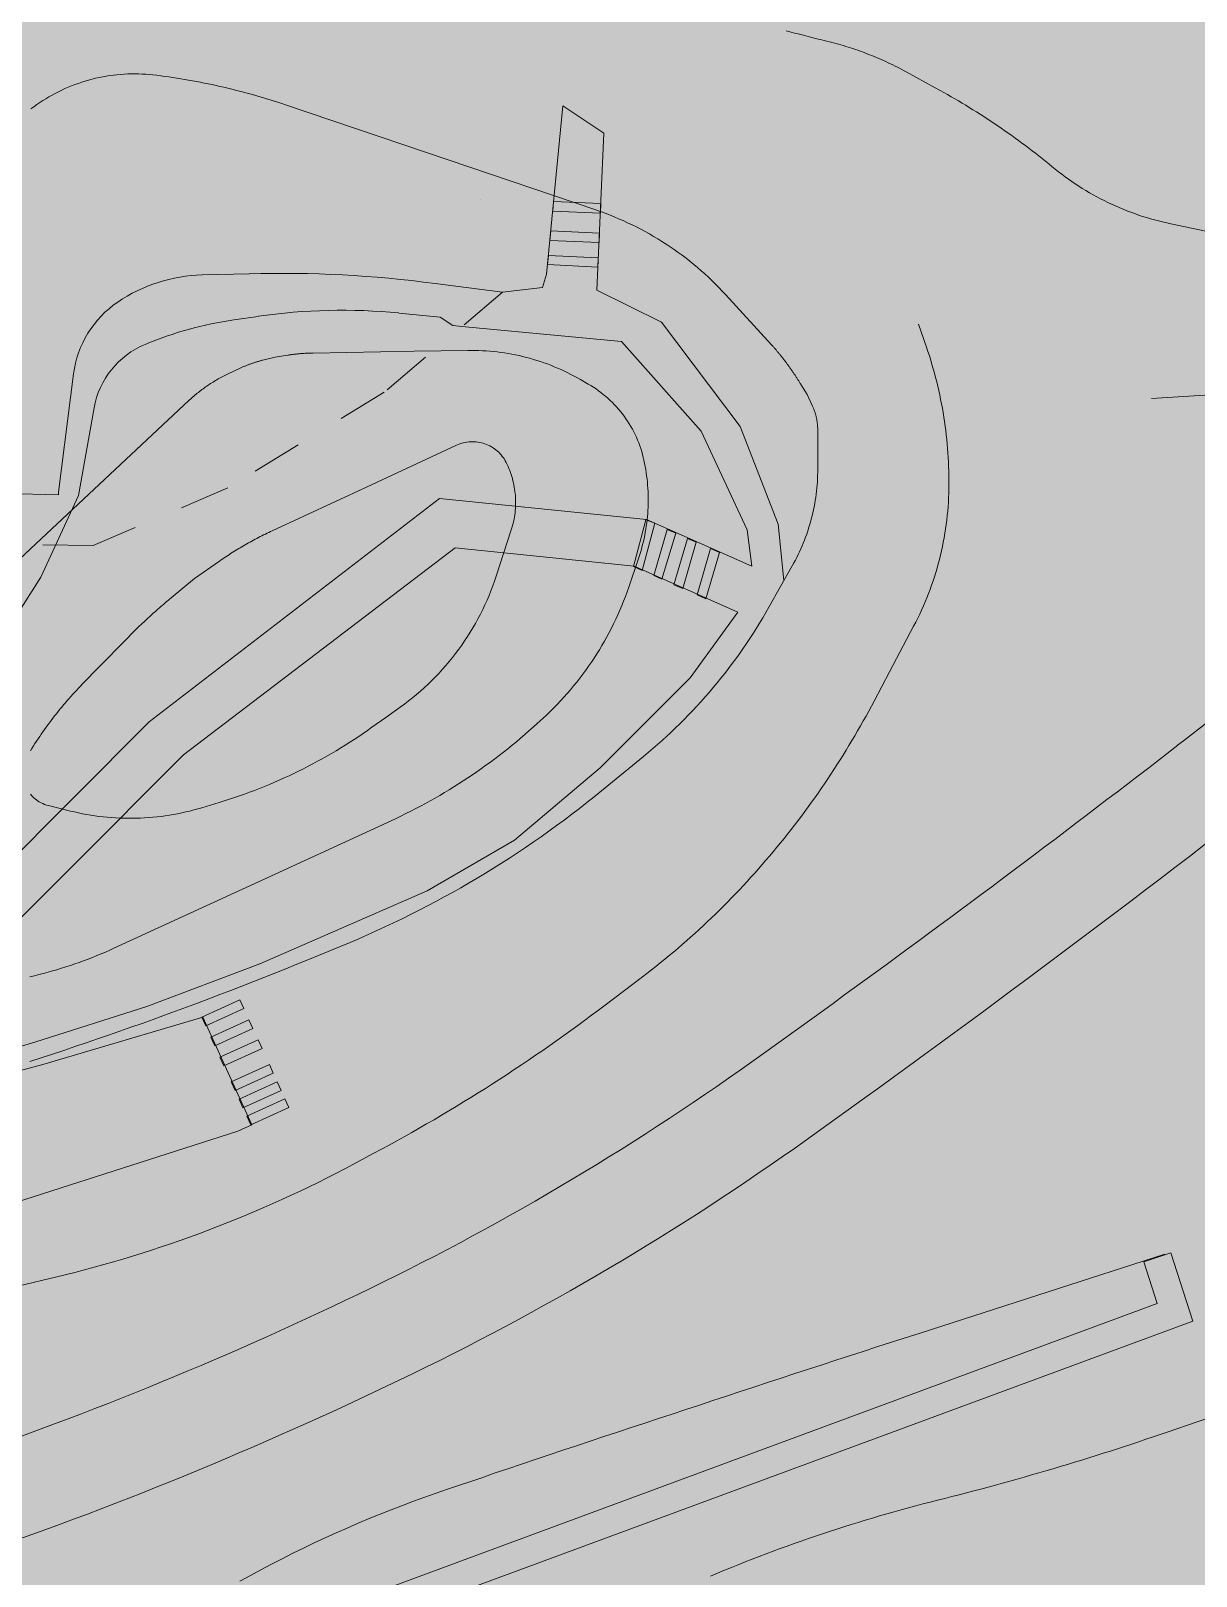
# Model space of a CAD drawing. Header units: metres. Extents: x 68582 to 69192, y 19191 to 19633.
# Drawn here: x 68851.7 to 68876.18, y 19291.36 to 19323.81 of the extents above; entities that cross this region are included whole.
import ezdxf

# ---------------------------------------------------------------- set-up
doc = ezdxf.new("R2010")
doc.units = ezdxf.units.M
doc.linetypes.add('Dash Style-1', pattern=[2.116537, 1.058075, -1.058463])
doc.layers.get('0').update_dxf_attribs({"lineweight": 15})
doc.layers.add('istutukset', color=7, linetype='Continuous', lineweight=5)
doc.layers.add('None', color=7, linetype='Continuous', lineweight=5)

msp = doc.modelspace()

# ---------------------------------------------------------------- hatches: boundary and pattern name
at = {"true_color": 0xd1f0d1, "transparency": 33554687}
msp.add_hatch(color=254, dxfattribs=at).paths.add_polyline_path([(68588.122, 19191.443), (69192.296, 19191.443), (69192.296, 19628.232), (68588.122, 19628.232)], flags=0)
at = {"layer": 'None', "linetype": 'Continuous', "lineweight": 0, "true_color": 0xffffff, "transparency": 33554687}
msp.add_hatch(color=7, dxfattribs=at).paths.add_polyline_path([(68879.399, 19311.633), (68877.798, 19310.371), (68875.792, 19308.805), (68875.183, 19308.335), (68868.104, 19303.063), (68867.094, 19302.335), (68865.513, 19301.236), (68863.895, 19300.192), (68862.242, 19299.205), (68860.556, 19298.275), (68858.839, 19297.403), (68856.656, 19296.384), (68854.442, 19295.434), (68852.198, 19294.554), (68849.929, 19293.745), (68849.864, 19293.723), (68845.214, 19292.203), (68840.531, 19290.782), (68838.893, 19290.304), (68827.439, 19286.983), (68826.59, 19286.739), (68821.688, 19285.417), (68816.744, 19284.263), (68815.47, 19283.988), (68814.416, 19283.778), (68813.356, 19283.6), (68812.292, 19283.453), (68811.223, 19283.34), (68810.152, 19283.258), (68809.079, 19283.209), (68808.004, 19283.193), (68805.891, 19283.193), (68805.754, 19283.195), (68805.617, 19283.202), (68805.481, 19283.214), (68805.345, 19283.23), (68805.209, 19283.251), (68805.075, 19283.277), (68804.941, 19283.307), (68804.809, 19283.342), (68804.677, 19283.381), (68804.548, 19283.425), (68804.419, 19283.473), (68804.293, 19283.525), (68804.168, 19283.582), (68804.045, 19283.643), (68803.925, 19283.708), (68803.807, 19283.777), (68803.691, 19283.85), (68803.578, 19283.927), (68803.467, 19284.008), (68803.359, 19284.093), (68803.254, 19284.181), (68803.153, 19284.273), (68803.054, 19284.368), (68802.592, 19284.844), (68802.145, 19285.334), (68801.712, 19285.837), (68801.295, 19286.353), (68800.893, 19286.881), (68800.674, 19287.178), (68800.48, 19287.45), (68800.295, 19287.729), (68800.119, 19288.013), (68799.953, 19288.303), (68799.795, 19288.598), (68799.648, 19288.897), (68799.51, 19289.202), (68799.382, 19289.511), (68799.264, 19289.823), (68799.156, 19290.14), (68799.059, 19290.46), (68798.971, 19290.782), (68797.019, 19298.503), (68795.08, 19298.013), (68797.062, 19290.175), (68797.161, 19289.809), (68797.271, 19289.446), (68797.394, 19289.088), (68797.527, 19288.733), (68797.672, 19288.383), (68797.829, 19288.038), (68797.996, 19287.698), (68798.174, 19287.364), (68798.363, 19287.035), (68798.563, 19286.713), (68798.773, 19286.398), (68798.992, 19286.089), (68799.082, 19285.967), (68799.602, 19285.284), (68800.142, 19284.616), (68800.702, 19283.965), (68801.282, 19283.331), (68801.88, 19282.714), (68802.007, 19282.591), (68802.139, 19282.472), (68802.274, 19282.358), (68802.414, 19282.248), (68802.557, 19282.144), (68802.704, 19282.044), (68802.854, 19281.949), (68803.007, 19281.86), (68803.163, 19281.775), (68803.321, 19281.696), (68803.483, 19281.623), (68803.647, 19281.555), (68803.813, 19281.493), (68803.981, 19281.436), (68804.151, 19281.386), (68804.322, 19281.341), (68804.495, 19281.302), (68804.67, 19281.269), (68804.845, 19281.241), (68805.021, 19281.22), (68805.198, 19281.205), (68805.375, 19281.196), (68805.552, 19281.193), (68807.697, 19281.193), (68808.919, 19281.212), (68810.141, 19281.267), (68811.36, 19281.36), (68812.576, 19281.489), (68813.787, 19281.656), (68814.993, 19281.859), (68816.192, 19282.098), (68817.096, 19282.293), (68822.18, 19283.474), (68827.223, 19284.816), (68827.979, 19285.03), (68839.523, 19288.35), (68841.061, 19288.799), (68845.823, 19290.25), (68850.549, 19291.815), (68852.887, 19292.661), (68855.198, 19293.576), (68857.481, 19294.56), (68859.732, 19295.613), (68861.503, 19296.512), (68863.242, 19297.472), (68864.947, 19298.49), (68866.616, 19299.567), (68868.246, 19300.7), (68869.221, 19301.403), (68874.194, 19305.069), (68879.086, 19308.84), (68880, 19309.56), (68880, 19309.552), (68880.367, 19309.849), (68880.637, 19310.062), (68880.634, 19310.066), (68880.638, 19310.069), (68887.29, 19315.91), (68893.09, 19323.03), (68893.83, 19325.93), (68893.21, 19337.69), (68892.49, 19348.09), (68892.03, 19350.11), (68888.65, 19357.92), (68887.12, 19378.3), (68885.126, 19378.15), (68886.681, 19357.434), (68890.121, 19349.485), (68890.506, 19347.797), (68891.214, 19337.569), (68891.817, 19326.129), (68891.261, 19323.951), (68885.845, 19317.303), (68881.465, 19313.457), (68880.681, 19313.245), (68876.686, 19315.146), (68863.424, 19324.347), (68855.05, 19328.678), (68851.745, 19329.863), (68851.07, 19327.98), (68854.25, 19326.84), (68862.39, 19322.63), (68862.85, 19322.311), (68862.718, 19321.246), (68863.869, 19321.246), (68863.951, 19321.547), (68875.68, 19313.41), (68879.4, 19311.64), (68879.48, 19311.539), (68879.475, 19311.537)], flags=0)
h = msp.add_hatch(color=7, dxfattribs=at)
h.paths.add_polyline_path([(68816.848, 19305.637), (68818.028, 19305.95), (68817.698, 19302.299), (68817.712, 19302.066), (68819.798, 19302.949), (68823.248, 19304.649), (68827.998, 19305.901), (68831.498, 19305.901), (68834.198, 19306.649), (68835.248, 19307.256), (68836.178, 19308.185), (68836.13, 19308.509), (68829.96, 19310.899), (68831.748, 19312.099), (68831.748, 19311.399), (68834.679, 19310.157), (68834.434, 19309.899), (68836.798, 19309.049), (68837.998, 19309.299), (68843.863, 19313.706), (68846.628, 19314.014), (68847.535, 19314.167), (68850.385, 19314.111), (68850.385, 19314.119), (68851.198, 19314.095), (68852.278, 19314.062), (68852.28, 19314.119), (68852.597, 19316.605), (68852.608, 19316.677), (68852.621, 19316.749), (68852.636, 19316.821), (68852.654, 19316.892), (68852.674, 19316.962), (68852.696, 19317.031), (68852.721, 19317.1), (68852.749, 19317.168), (68852.778, 19317.235), (68852.81, 19317.3), (68852.844, 19317.365), (68852.88, 19317.429), (68852.918, 19317.491), (68852.958, 19317.552), (68853.001, 19317.611), (68853.045, 19317.669), (68853.092, 19317.726), (68853.14, 19317.78), (68853.19, 19317.834), (68853.242, 19317.885), (68853.295, 19317.935), (68853.35, 19317.983), (68853.407, 19318.029), (68853.465, 19318.073), (68853.525, 19318.114), (68853.618, 19318.175), (68853.714, 19318.233), (68853.811, 19318.287), (68853.909, 19318.339), (68854.01, 19318.386), (68854.112, 19318.431), (68854.215, 19318.472), (68854.32, 19318.509), (68854.426, 19318.543), (68854.533, 19318.574), (68854.641, 19318.6), (68854.75, 19318.624), (68854.859, 19318.643), (68854.969, 19318.659), (68855.08, 19318.671), (68855.191, 19318.68), (68855.302, 19318.684), (68856.289, 19318.709), (68857.071, 19318.717), (68857.854, 19318.7), (68858.635, 19318.66), (68859.414, 19318.594), (68860.191, 19318.505), (68861.61, 19318.319), (68862.448, 19318.423), (68862.533, 19318.702), (68862.876, 19322.234), (68863.74, 19321.664), (68863.59, 19318.367), (68864.948, 19317.692), (68866.598, 19315.499), (68867.398, 19313.449), (68867.521, 19312.269), (68867.502, 19312.273), (68868.803, 19311.696), (68873.242, 19310.185), (68874.834, 19309.387), (68875.938, 19308.906), (68874.949, 19308.155), (68874.367, 19308.502), (68872.855, 19309.261), (68869.017, 19310.566), (68868.847, 19309.535), (68866.598, 19306.068), (68862.281, 19302.984), (68856.098, 19300.189), (68850.685, 19298.377), (68850.685, 19297.449), (68851.598, 19295.421), (68852.498, 19294.283), (68851.36, 19293.859), (68851.053, 19295.22), (68849.59, 19297.839), (68847.58, 19298.909), (68845.19, 19299.069), (68839.186, 19295.299), (68838.342, 19294.812), (68834.36, 19292.789), (68830.01, 19291.499), (68826.524, 19290.933), (68826.01, 19290.829), (68821.847, 19290.578), (68820.7, 19290.219), (68819.537, 19289.237), (68816.932, 19286.351), (68816.053, 19283.885), (68814.998, 19283.67), (68815.866, 19286.317), (68816.082, 19286.533), (68817.998, 19288.939), (68818.108, 19289.392), (68817.598, 19289.399), (68813.998, 19288.607), (68809.448, 19288.529), (68805.398, 19289.462), (68803.698, 19290.444), (68800.091, 19290.184), (68798.649, 19289.815), (68798.401, 19290.784), (68799.93, 19291.175), (68802.637, 19291.37), (68802.784, 19291.409), (68803.298, 19291.849), (68804.698, 19295.799), (68806.198, 19297.449), (68807.598, 19298.499), (68809.748, 19299.518), (68814.698, 19300.999), (68816.488, 19301.707)], flags=0)
h.paths.add_polyline_path([(68807.917, 19292.057), (68805.165, 19290.968), (68805.484, 19290.453), (68809.41, 19289.399), (68813.58, 19289.239), (68820.05, 19290.602), (68820.51, 19291.529), (68820.371, 19294.628), (68816.498, 19294.249), (68812.368, 19293.549), (68811.136, 19293.881)], flags=0)
h.paths.add_polyline_path([(68824.669, 19296.185), (68821.058, 19294.872), (68821.298, 19291.747), (68821.748, 19291.488), (68824.148, 19291.488), (68825.691, 19291.799)], flags=0)
h.paths.add_polyline_path([(68827.758, 19291.629), (68829.897, 19291.988), (68834.174, 19293.256), (68835.648, 19294.005), (68838.862, 19295.649), (68844.924, 19299.493), (68843.375, 19300.872), (68843.368, 19300.879), (68843.359, 19300.885), (68843.351, 19300.891), (68843.343, 19300.897), (68843.334, 19300.903), (68843.325, 19300.908), (68843.316, 19300.913), (68843.306, 19300.918), (68843.297, 19300.922), (68843.287, 19300.926), (68843.278, 19300.93), (68843.268, 19300.933), (68843.258, 19300.936), (68843.248, 19300.939), (68843.238, 19300.941), (68843.228, 19300.943), (68843.217, 19300.945), (68843.207, 19300.946), (68843.197, 19300.947), (68843.186, 19300.948), (68843.176, 19300.948), (68843.165, 19300.948), (68843.155, 19300.947), (68843.145, 19300.946), (68843.134, 19300.945), (68843.124, 19300.943), (68843.114, 19300.941), (68843.104, 19300.939), (68843.094, 19300.936), (68842.966, 19300.9), (68839.306, 19299.44), (68831.102, 19298.061), (68825.853, 19296.53), (68825.985, 19294.699), (68826.885, 19292.154)], flags=0)
h.paths.add_polyline_path([(68851.2, 19299.149), (68856.05, 19300.7), (68856.342, 19300.833), (68855.313, 19303.096), (68851.948, 19302.099), (68849.828, 19301.532), (68848.528, 19301.639), (68847.108, 19302.111), (68847.012, 19302.056), (68844.398, 19301.309), (68845.648, 19299.799)], flags=0)
h.paths.add_polyline_path([(68856.12, 19303.461), (68856.113, 19303.458), (68857.142, 19301.197), (68862.03, 19303.419), (68866.23, 19306.419), (68868.37, 19309.719), (68868.537, 19310.73), (68868.438, 19310.763), (68867.022, 19311.392), (68865.934, 19309.899), (68863.998, 19307.963), (68862.148, 19306.399), (68860.248, 19305.303)], flags=0)
h.paths.add_polyline_path([(68863.66, 19308.332), (68865.553, 19310.225), (68866.555, 19311.6), (68864.376, 19312.567), (68860.616, 19312.95), (68854.909, 19308.603), (68850.205, 19303.899), (68848.301, 19302.8), (68848.913, 19302.444), (68849.048, 19302.37), (68850.058, 19302.056), (68851.801, 19302.577), (68854.134, 19303.322), (68856.51, 19304.213), (68860.022, 19305.749), (68861.86, 19306.81)], flags=0)
h.paths.add_polyline_path([(68840.054, 19309.899), (68838.548, 19308.779), (68836.936, 19307.313), (68838.895, 19305.22), (68842.368, 19302.559), (68842.588, 19302.619), (68843.991, 19305.049), (68845.698, 19306.791), (68847.796, 19308.755), (68849.898, 19310.857), (68850.454, 19311.413), (68850.788, 19312.599), (68850.405, 19313.009), (68847.285, 19313.112), (68846.828, 19313.084), (68844.808, 19312.839), (68844.048, 19312.539), (68841.711, 19311.059)], flags=0)
h.paths.add_polyline_path([(68815.73, 19300.629), (68811.918, 19299.559), (68808.21, 19298.029), (68805.32, 19295.269), (68804.43, 19292.239), (68804.659, 19291.843), (68807.484, 19292.962), (68811.144, 19295.036), (68815.883, 19295.545), (68820.188, 19296.211), (68824.422, 19297.155), (68824.483, 19297.172), (68824.514, 19299.25), (68825.49, 19302.179), (68826.71, 19304.889), (68823.87, 19304.209), (68819.848, 19302.236), (68818.307, 19301.635), (68817.748, 19301.417)], flags=0)
h.paths.add_polyline_path([(68830.878, 19299.038), (68837.499, 19300.15), (68837.755, 19300.198), (68838.01, 19300.254), (68838.262, 19300.318), (68838.512, 19300.391), (68838.76, 19300.473), (68839.004, 19300.562), (68839.246, 19300.66), (68839.484, 19300.766), (68839.718, 19300.879), (68840.728, 19301.473), (68840.737, 19301.478), (68840.745, 19301.484), (68840.754, 19301.49), (68840.762, 19301.496), (68840.77, 19301.503), (68840.778, 19301.51), (68840.785, 19301.517), (68840.793, 19301.524), (68840.8, 19301.532), (68840.806, 19301.54), (68840.813, 19301.548), (68840.819, 19301.556), (68840.825, 19301.565), (68840.831, 19301.573), (68840.836, 19301.582), (68840.841, 19301.591), (68840.846, 19301.601), (68840.85, 19301.61), (68840.854, 19301.62), (68840.858, 19301.629), (68840.861, 19301.639), (68840.864, 19301.649), (68840.867, 19301.659), (68840.869, 19301.669), (68840.871, 19301.68), (68840.873, 19301.69), (68840.874, 19301.7), (68840.898, 19301.926), (68840.9, 19301.951), (68840.901, 19301.977), (68840.902, 19302.003), (68840.901, 19302.029), (68840.9, 19302.055), (68840.898, 19302.081), (68840.895, 19302.107), (68840.891, 19302.132), (68840.886, 19302.158), (68840.88, 19302.183), (68840.873, 19302.208), (68840.866, 19302.233), (68840.857, 19302.258), (68840.848, 19302.282), (68840.838, 19302.306), (68840.827, 19302.329), (68840.816, 19302.352), (68840.803, 19302.375), (68840.79, 19302.397), (68840.776, 19302.419), (68840.761, 19302.441), (68840.745, 19302.461), (68840.729, 19302.482), (68840.712, 19302.501), (68840.695, 19302.52), (68840.676, 19302.539), (68840.658, 19302.556), (68840.428, 19302.765), (68837.813, 19304.835), (68836.449, 19306.421), (68836.253, 19306.539), (68835.6, 19306.479), (68831.75, 19305.269), (68828.944, 19305.173), (68828.037, 19304.649), (68827.148, 19302.835), (68826.265, 19300.249), (68825.827, 19298.608), (68825.825, 19298.598), (68825.823, 19298.588), (68825.821, 19298.578), (68825.819, 19298.568), (68825.818, 19298.558), (68825.818, 19298.548), (68825.817, 19298.537), (68825.817, 19298.527), (68825.817, 19298.517), (68825.818, 19298.507), (68825.819, 19298.496), (68825.82, 19298.486), (68825.822, 19298.476), (68825.824, 19298.466), (68825.827, 19298.456), (68825.829, 19298.446), (68825.832, 19298.436), (68825.836, 19298.427), (68825.839, 19298.417), (68825.843, 19298.408), (68825.848, 19298.399), (68826.204, 19297.674)], flags=0)
h.paths.add_polyline_path([(68846.948, 19306.678), (68844.43, 19304.659), (68843.594, 19302.903), (68843.55, 19302.805), (68843.509, 19302.706), (68843.471, 19302.605), (68843.437, 19302.503), (68843.406, 19302.4), (68843.4, 19302.38), (68843.399, 19302.374), (68843.397, 19302.368), (68843.396, 19302.362), (68843.395, 19302.357), (68843.395, 19302.351), (68843.394, 19302.345), (68843.394, 19302.339), (68843.394, 19302.333), (68843.394, 19302.327), (68843.394, 19302.321), (68843.395, 19302.315), (68843.396, 19302.309), (68843.397, 19302.304), (68843.398, 19302.298), (68843.399, 19302.292), (68843.401, 19302.286), (68843.402, 19302.281), (68843.404, 19302.275), (68843.406, 19302.27), (68843.409, 19302.264), (68843.411, 19302.259), (68843.414, 19302.254), (68843.417, 19302.248), (68843.42, 19302.243), (68843.423, 19302.238), (68843.426, 19302.233), (68843.43, 19302.229), (68843.434, 19302.224), (68843.437, 19302.22), (68843.441, 19302.215), (68843.446, 19302.211), (68843.45, 19302.207), (68843.454, 19302.203), (68843.459, 19302.199), (68843.464, 19302.196), (68843.469, 19302.192), (68843.473, 19302.189), (68843.479, 19302.186), (68843.484, 19302.183), (68843.489, 19302.18), (68843.494, 19302.178), (68843.5, 19302.176), (68843.505, 19302.173), (68843.511, 19302.171), (68843.516, 19302.17), (68843.522, 19302.168), (68843.528, 19302.167), (68843.534, 19302.165), (68843.539, 19302.164), (68843.545, 19302.164), (68843.551, 19302.163), (68843.557, 19302.163), (68843.563, 19302.163), (68843.569, 19302.163), (68843.575, 19302.163), (68843.581, 19302.163), (68843.663, 19302.172), (68843.745, 19302.184), (68843.826, 19302.198), (68843.907, 19302.214), (68843.987, 19302.233), (68844.067, 19302.254), (68846.619, 19302.984), (68849.591, 19304.7), (68854.187, 19309.296), (68860.284, 19313.989), (68864.636, 19313.546), (68866.846, 19312.565), (68866.75, 19313.329), (68865.78, 19315.399), (68864.11, 19317.289), (68860.757, 19317.599), (68860.568, 19317.619), (68860.298, 19317.799), (68859.432, 19317.884), (68859.009, 19317.917), (68858.586, 19317.936), (68858.162, 19317.941), (68857.739, 19317.931), (68857.316, 19317.906), (68856.894, 19317.867), (68856.473, 19317.814), (68855.963, 19317.74), (68855.724, 19317.701), (68855.486, 19317.655), (68855.249, 19317.601), (68855.015, 19317.541), (68854.782, 19317.472), (68854.551, 19317.397), (68854.324, 19317.314), (68854.098, 19317.224), (68854.042, 19317.2), (68853.986, 19317.173), (68853.932, 19317.145), (68853.878, 19317.114), (68853.826, 19317.082), (68853.774, 19317.048), (68853.724, 19317.013), (68853.675, 19316.975), (68853.628, 19316.936), (68853.582, 19316.896), (68853.537, 19316.853), (68853.494, 19316.809), (68853.452, 19316.764), (68853.412, 19316.718), (68853.373, 19316.67), (68853.336, 19316.62), (68853.301, 19316.57), (68853.268, 19316.518), (68853.236, 19316.465), (68853.207, 19316.411), (68853.179, 19316.356), (68853.153, 19316.301), (68853.129, 19316.244), (68853.107, 19316.186), (68853.087, 19316.128), (68853.069, 19316.069), (68853.053, 19316.01), (68853.039, 19315.95), (68853.027, 19315.89), (68852.698, 19314.049), (68851.908, 19312.339), (68851.04, 19310.979)], flags=0)
at = {"layer": 'None', "linetype": 'Continuous', "lineweight": 0, "true_color": 0xffcc99, "transparency": 33554687}
for points in [[(68862.681, 19320.228), (68863.673, 19320.182), (68863.664, 19319.982), (68862.662, 19320.026)], [(68862.621, 19319.61), (68863.645, 19319.564), (68863.636, 19319.363), (68862.602, 19319.408)], [(68862.571, 19319.09), (68863.621, 19319.045), (68863.612, 19318.845), (68862.552, 19318.9)], [(68864.805, 19313.471), (68864.543, 19312.479), (68864.358, 19312.561), (68864.617, 19313.54)], [(68865.251, 19313.259), (68864.955, 19312.296), (68864.785, 19312.374), (68865.067, 19313.34)], [(68865.678, 19313.069), (68865.395, 19312.101), (68865.208, 19312.177), (68865.493, 19313.151)], [(68866.165, 19312.853), (68865.881, 19311.881), (68865.697, 19311.966), (68865.977, 19312.936)], [(68855.291, 19303.096), (68856.091, 19303.46), (68856.174, 19303.278), (68855.374, 19302.914)], [(68855.482, 19302.676), (68856.282, 19303.04), (68856.365, 19302.858), (68855.565, 19302.494)], [(68855.673, 19302.256), (68856.473, 19302.62), (68856.556, 19302.438), (68855.756, 19302.074)], [(68855.91, 19301.735), (68856.71, 19302.099), (68856.793, 19301.917), (68855.993, 19301.553)], [(68856.073, 19301.376), (68856.873, 19301.74), (68856.956, 19301.558), (68856.156, 19301.194)], [(68856.237, 19301.016), (68857.037, 19301.38), (68857.12, 19301.198), (68856.32, 19300.834)]]:
    msp.add_hatch(color=31, dxfattribs=at).paths.add_polyline_path(points, flags=0)
at = {"layer": 'None', "linetype": 'Continuous', "lineweight": 0, "true_color": 0xaaaaaa, "transparency": 33554687}
msp.add_hatch(color=253, dxfattribs=at).paths.add_polyline_path([(68875.65, 19298.15), (68876.11, 19296.71), (68853.39, 19288.32), (68852.93, 19290), (68853.51, 19290.17), (68853.8, 19289.11), (68875.36, 19297.08), (68875.08, 19297.96)], flags=0)

# ---------------------------------------------------------------- linework, layer by layer
at = {"layer": 'istutukset', "color": 7, "linetype": 'Continuous', "lineweight": 5, "transparency": 33554687, "extrusion": (0, 0, -1)}
for centre, radius, start, end in [((-68861.278, 19320.136), 0.187, 41.9698, 42.0173), ((-68860.952, 19320.278), 0.187, 185.0616, 185.1077), ((-68861.175, 19320.357), 0.102, 290.9859, 291.0401)]:
    msp.add_arc(centre, radius, start, end, dxfattribs=at)
at = {"layer": 'None', "color": 7, "linetype": 'Continuous', "lineweight": 5, "true_color": 0xffffff, "transparency": 33554687}
for p, q in [((68862.533, 19318.702), (68862.876, 19322.234)), ((68862.876, 19322.234), (68863.74, 19321.664)), ((68863.74, 19321.664), (68863.59, 19318.367)), ((68855.302, 19318.684), (68856.289, 19318.709)), ((68862.448, 19318.423), (68862.533, 19318.702)), ((68860.191, 19318.505), (68861.61, 19318.319)), ((68861.61, 19318.319), (68862.448, 19318.423)), ((68863.59, 19318.367), (68864.948, 19317.692)), ((68856.473, 19317.814), (68855.963, 19317.74)), ((68860.298, 19317.799), (68859.432, 19317.884)), ((68860.568, 19317.619), (68860.298, 19317.799)), ((68864.948, 19317.692), (68866.598, 19315.499)), ((68860.757, 19317.599), (68860.568, 19317.619)), ((68864.11, 19317.289), (68860.757, 19317.599)), ((68865.78, 19315.399), (68864.11, 19317.289)), ((68852.28, 19314.119), (68852.597, 19316.605)), ((68853.027, 19315.89), (68852.698, 19314.049)), ((68866.75, 19313.329), (68865.78, 19315.399)), ((68866.598, 19315.499), (68867.398, 19313.449)), ((68851.198, 19314.095), (68852.278, 19314.062)), ((68852.278, 19314.062), (68852.28, 19314.119)), ((68852.698, 19314.049), (68851.908, 19312.339)), ((68854.187, 19309.296), (68860.284, 19313.989)), ((68860.284, 19313.989), (68864.636, 19313.546)), ((68864.636, 19313.546), (68866.846, 19312.565)), ((68867.398, 19313.449), (68867.521, 19312.269)), ((68866.846, 19312.565), (68866.75, 19313.329)), ((68851.908, 19312.339), (68851.04, 19310.979)), ((68849.591, 19304.7), (68854.187, 19309.296)), ((68875.792, 19308.805), (68875.183, 19308.335)), ((68868.104, 19303.063), (68867.094, 19302.335)), ((68868.246, 19300.7), (68869.221, 19301.403))]:
    msp.add_line(p, q, dxfattribs=at)
at = {"layer": 'None', "color": 7, "linetype": 'Continuous', "lineweight": 5, "transparency": 33554687}
msp.add_line((68878.835, 19295.509), (68875.572, 19294.382), dxfattribs=at)
for points in [[(68876.85, 19319.505), (68875.647, 19319.757), (68875.562, 19319.776), (68875.476, 19319.796), (68875.392, 19319.817), (68875.307, 19319.839), (68875.223, 19319.863), (68875.139, 19319.888), (68875.055, 19319.914), (68874.972, 19319.942), (68874.89, 19319.971), (68874.808, 19320.001), (68874.726, 19320.032), (68874.645, 19320.064), (68874.564, 19320.098), (68874.484, 19320.133), (68874.404, 19320.169), (68874.325, 19320.207), (68874.247, 19320.245), (68874.169, 19320.285), (68874.091, 19320.326), (68874.015, 19320.368), (68873.939, 19320.411), (68873.863, 19320.456), (68873.788, 19320.501), (68873.714, 19320.548), (68873.641, 19320.596), (68873.569, 19320.644), (68873.497, 19320.694), (68873.426, 19320.745), (68873.355, 19320.798), (68873.286, 19320.851), (68873.217, 19320.905), (68873.15, 19320.96), (68873.082, 19321.016), (68873.013, 19321.072), (68872.944, 19321.127), (68872.874, 19321.183), (68872.804, 19321.238), (68872.734, 19321.292), (68872.663, 19321.346), (68872.592, 19321.4), (68872.521, 19321.453), (68872.449, 19321.506), (68872.377, 19321.558), (68872.305, 19321.61), (68872.233, 19321.662), (68872.16, 19321.713), (68872.087, 19321.763), (68872.013, 19321.814), (68871.94, 19321.864), (68871.866, 19321.913), (68871.791, 19321.962), (68871.717, 19322.01), (68871.642, 19322.058), (68871.567, 19322.106), (68871.491, 19322.153), (68871.415, 19322.2), (68871.339, 19322.246), (68871.263, 19322.292), (68871.187, 19322.337), (68871.11, 19322.382), (68871.033, 19322.427), (68870.955, 19322.471), (68870.878, 19322.514), (68870.799, 19322.558), (68870.695, 19322.615), (68870.09, 19322.947), (68870.044, 19322.973), (68869.997, 19322.998), (68869.95, 19323.023), (68869.903, 19323.047), (68869.855, 19323.071), (68869.807, 19323.094), (68869.759, 19323.118), (68869.711, 19323.14), (68869.663, 19323.163), (68869.615, 19323.185), (68869.566, 19323.207), (68869.517, 19323.228), (68869.468, 19323.249), (68869.419, 19323.269), (68869.37, 19323.289), (68869.32, 19323.309), (68869.271, 19323.328), (68869.221, 19323.347), (68869.171, 19323.366), (68869.121, 19323.384), (68869.071, 19323.402), (68869.021, 19323.419), (68868.97, 19323.436), (68868.919, 19323.452), (68868.869, 19323.468), (68868.818, 19323.484), (68868.767, 19323.499), (68868.716, 19323.514), (68868.665, 19323.529), (68868.613, 19323.543), (68868.562, 19323.557), (68868.51, 19323.57), (68868.507, 19323.571), (68868.445, 19323.585), (68868.392, 19323.599), (68868.339, 19323.612), (68868.289, 19323.625), (68868.236, 19323.638), (68868.186, 19323.651), (68868.133, 19323.664), (68868.08, 19323.678), (68868.031, 19323.691), (68867.978, 19323.704), (68867.928, 19323.717), (68867.875, 19323.73), (68867.822, 19323.744), (68867.772, 19323.757), (68867.719, 19323.77), (68867.67, 19323.783), (68867.617, 19323.797), (68867.564, 19323.81)], [(68851.7, 19322.171), (68851.761, 19322.216), (68851.823, 19322.26), (68851.886, 19322.303), (68851.95, 19322.345), (68852.015, 19322.385), (68852.08, 19322.423), (68852.146, 19322.461), (68852.212, 19322.497), (68852.28, 19322.531), (68852.348, 19322.564), (68852.416, 19322.596), (68852.486, 19322.626), (68852.556, 19322.655), (68852.626, 19322.682), (68852.698, 19322.707), (68852.769, 19322.732), (68852.841, 19322.754), (68852.914, 19322.775), (68852.987, 19322.795), (68853.061, 19322.813), (68853.135, 19322.829), (68853.209, 19322.844), (68853.283, 19322.858), (68853.358, 19322.869), (68853.433, 19322.88), (68853.508, 19322.888), (68853.583, 19322.895), (68853.659, 19322.9), (68853.734, 19322.904), (68853.81, 19322.906), (68853.886, 19322.907), (68853.961, 19322.906), (68854.037, 19322.903), (68854.112, 19322.899), (68854.188, 19322.893), (68854.263, 19322.886), (68854.338, 19322.877), (68854.43, 19322.865), (68854.514, 19322.854), (68854.597, 19322.842), (68854.681, 19322.83), (68854.764, 19322.817), (68854.847, 19322.804), (68854.93, 19322.79), (68855.013, 19322.776), (68855.096, 19322.761), (68855.179, 19322.746), (68855.261, 19322.73), (68855.344, 19322.714), (68855.426, 19322.697), (68855.509, 19322.68), (68855.591, 19322.662), (68855.673, 19322.644), (68855.756, 19322.625), (68855.837, 19322.606), (68855.919, 19322.586), (68856.001, 19322.566), (68856.083, 19322.545), (68856.164, 19322.524), (68856.245, 19322.502), (68856.326, 19322.479), (68856.408, 19322.457), (68856.488, 19322.433), (68856.569, 19322.41), (68856.65, 19322.385), (68856.73, 19322.36), (68856.811, 19322.335), (68856.891, 19322.309), (68856.971, 19322.283), (68857.05, 19322.256), (68860.465, 19321.1), (68863.568, 19320.049), (68863.665, 19320.015), (68863.762, 19319.98), (68863.858, 19319.943), (68863.953, 19319.905), (68864.048, 19319.865), (68864.142, 19319.824), (68864.236, 19319.781), (68864.329, 19319.737), (68864.421, 19319.691), (68864.512, 19319.644), (68864.603, 19319.595), (68864.693, 19319.546), (68864.782, 19319.494), (68864.87, 19319.441), (68864.958, 19319.387), (68865.044, 19319.332), (68865.13, 19319.275), (68865.215, 19319.217), (68865.299, 19319.157), (68865.382, 19319.096), (68865.464, 19319.034), (68865.545, 19318.971), (68865.625, 19318.906), (68865.703, 19318.84), (68865.781, 19318.773), (68865.858, 19318.704), (68865.934, 19318.635), (68866.009, 19318.564), (68866.082, 19318.492), (68866.154, 19318.419), (68866.226, 19318.345), (68866.295, 19318.27), (68867.259, 19317.217), (68867.27, 19317.205), (68867.28, 19317.193), (68867.291, 19317.182), (68867.302, 19317.17), (68867.312, 19317.158), (68867.322, 19317.146), (68867.333, 19317.134), (68867.343, 19317.122), (68867.354, 19317.11), (68867.364, 19317.098), (68867.374, 19317.086), (68867.385, 19317.074), (68867.395, 19317.062), (68867.405, 19317.049), (68867.415, 19317.037), (68867.425, 19317.025), (68867.435, 19317.013), (68867.445, 19317), (68867.455, 19316.988), (68867.465, 19316.976), (68867.475, 19316.963), (68867.485, 19316.951), (68867.494, 19316.938), (68867.504, 19316.926), (68867.514, 19316.913), (68867.524, 19316.901), (68867.533, 19316.888), (68867.543, 19316.875), (68867.552, 19316.863), (68867.562, 19316.85), (68867.571, 19316.837), (68867.58, 19316.825), (68867.59, 19316.811), (68867.599, 19316.799), (68867.609, 19316.786), (68867.618, 19316.773), (68867.627, 19316.76), (68867.636, 19316.747), (68867.646, 19316.734), (68867.655, 19316.721), (68867.664, 19316.708), (68867.673, 19316.695), (68867.682, 19316.682), (68867.691, 19316.669), (68867.7, 19316.656), (68867.709, 19316.643), (68867.718, 19316.63), (68867.727, 19316.616), (68867.736, 19316.603), (68867.744, 19316.59), (68867.753, 19316.577), (68867.762, 19316.564), (68867.771, 19316.55), (68867.779, 19316.537), (68867.788, 19316.524), (68867.797, 19316.51), (68867.805, 19316.497), (68867.814, 19316.484), (68867.823, 19316.47), (68867.831, 19316.457), (68867.84, 19316.444), (68867.848, 19316.43), (68867.856, 19316.417), (68867.864, 19316.404), (68867.87, 19316.395), (68868.01, 19316.17), (68868.12, 19315.93), (68868.127, 19315.915), (68868.133, 19315.9), (68868.14, 19315.885), (68868.146, 19315.87), (68868.151, 19315.855), (68868.157, 19315.84), (68868.163, 19315.824), (68868.168, 19315.809), (68868.173, 19315.793), (68868.178, 19315.778), (68868.182, 19315.762), (68868.187, 19315.747), (68868.191, 19315.731), (68868.195, 19315.715), (68868.199, 19315.699), (68868.202, 19315.684), (68868.206, 19315.668), (68868.209, 19315.652), (68868.212, 19315.636), (68868.214, 19315.62), (68868.217, 19315.604), (68868.219, 19315.588), (68868.221, 19315.572), (68868.223, 19315.555), (68868.225, 19315.539), (68868.226, 19315.523), (68868.227, 19315.507), (68868.228, 19315.491), (68868.229, 19315.474), (68868.23, 19315.458), (68868.23, 19315.442), (68868.23, 19315.426), (68868.23, 19314.605), (68868.23, 19314.54), (68868.228, 19314.473), (68868.225, 19314.407), (68868.222, 19314.341), (68868.217, 19314.275), (68868.211, 19314.209), (68868.204, 19314.143), (68868.196, 19314.077), (68868.187, 19314.011), (68868.177, 19313.946), (68868.166, 19313.88), (68868.154, 19313.815), (68868.141, 19313.75), (68868.126, 19313.685), (68868.111, 19313.621), (68868.095, 19313.556), (68868.077, 19313.492), (68868.059, 19313.429), (68868.039, 19313.365), (68868.019, 19313.302), (68867.998, 19313.239), (68867.975, 19313.177), (68867.952, 19313.115), (68867.927, 19313.053), (68867.902, 19312.992), (68867.875, 19312.931), (68867.848, 19312.871), (68867.82, 19312.811), (68867.79, 19312.751), (68867.76, 19312.692), (68867.729, 19312.634), (68867.696, 19312.575), (68867.205, 19311.705), (68867.142, 19311.595), (68867.077, 19311.484), (68867.01, 19311.373), (68866.942, 19311.264), (68866.873, 19311.155), (68866.803, 19311.047), (68866.732, 19310.94), (68866.659, 19310.834), (68866.585, 19310.729), (68866.509, 19310.624), (68866.433, 19310.52), (68866.355, 19310.418), (68866.276, 19310.316), (68866.197, 19310.215), (68866.115, 19310.115), (68866.033, 19310.016), (68865.95, 19309.917), (68865.865, 19309.82), (68865.779, 19309.724), (68865.692, 19309.629), (68865.604, 19309.535), (68865.515, 19309.442), (68865.425, 19309.35), (68865.334, 19309.259), (68865.242, 19309.169), (68865.149, 19309.08), (68865.055, 19308.992), (68864.959, 19308.905), (68864.863, 19308.82), (68864.766, 19308.735), (68864.668, 19308.652), (68864.568, 19308.569), (68863.69, 19307.85), (68863.537, 19307.725), (68863.38, 19307.601), (68863.223, 19307.478), (68863.064, 19307.356), (68862.905, 19307.236), (68862.744, 19307.118), (68862.582, 19307.001), (68862.419, 19306.885), (68862.255, 19306.771), (68862.09, 19306.659), (68861.924, 19306.548), (68861.757, 19306.438), (68861.589, 19306.331), (68861.42, 19306.224), (68861.25, 19306.12), (68861.079, 19306.016), (68860.907, 19305.915), (68860.734, 19305.815), (68860.56, 19305.717), (68860.385, 19305.62), (68860.21, 19305.525), (68860.033, 19305.432), (68859.855, 19305.34), (68859.677, 19305.25), (68859.498, 19305.161), (68859.318, 19305.075), (68859.137, 19304.99), (68858.956, 19304.906), (68858.774, 19304.825), (68858.591, 19304.744), (68858.407, 19304.666), (68858.221, 19304.589), (68857.515, 19304.3), (68857.289, 19304.207), (68857.059, 19304.114), (68856.828, 19304.021), (68856.596, 19303.929), (68856.365, 19303.838), (68856.134, 19303.748), (68855.901, 19303.658), (68855.669, 19303.569), (68855.436, 19303.481), (68855.204, 19303.393), (68854.971, 19303.307), (68854.737, 19303.22), (68854.504, 19303.135), (68854.271, 19303.05), (68854.036, 19302.966), (68853.802, 19302.883), (68853.566, 19302.8), (68853.332, 19302.719), (68853.097, 19302.638), (68852.861, 19302.557), (68852.626, 19302.478), (68852.391, 19302.399), (68852.154, 19302.32), (68851.918, 19302.243), (68851.681, 19302.166)], [(68870.35, 19317.65), (68870.515, 19317.168), (68870.546, 19317.076), (68870.575, 19316.986), (68870.603, 19316.896), (68870.63, 19316.805), (68870.656, 19316.714), (68870.682, 19316.623), (68870.706, 19316.531), (68870.729, 19316.44), (68870.751, 19316.348), (68870.773, 19316.255), (68870.793, 19316.163), (68870.812, 19316.07), (68870.831, 19315.977), (68870.848, 19315.884), (68870.864, 19315.791), (68870.879, 19315.697), (68870.894, 19315.604), (68870.907, 19315.51), (68870.919, 19315.416), (68870.93, 19315.322), (68870.94, 19315.228), (68870.95, 19315.134), (68870.958, 19315.039), (68870.965, 19314.945), (68870.971, 19314.85), (68870.976, 19314.756), (68870.98, 19314.661), (68870.983, 19314.566), (68870.985, 19314.472), (68870.986, 19314.377), (68870.986, 19314.287), (68870.985, 19314.19), (68870.983, 19314.098), (68870.979, 19314.004), (68870.974, 19313.91), (68870.968, 19313.816), (68870.96, 19313.723), (68870.951, 19313.629), (68870.941, 19313.536), (68870.929, 19313.443), (68870.916, 19313.35), (68870.901, 19313.257), (68870.885, 19313.165), (68870.868, 19313.072), (68870.849, 19312.98), (68870.83, 19312.889), (68870.808, 19312.797), (68870.786, 19312.706), (68870.762, 19312.615), (68870.736, 19312.525), (68870.71, 19312.435), (68870.682, 19312.345), (68870.652, 19312.256), (68870.622, 19312.167), (68870.59, 19312.079), (68870.557, 19311.991), (68870.522, 19311.904), (68870.487, 19311.817), (68870.45, 19311.731), (68870.411, 19311.645), (68870.372, 19311.56), (68870.331, 19311.475), (68870.289, 19311.391), (68870.245, 19311.307), (68869.74, 19310.35), (68869.414, 19309.732), (68869.359, 19309.629), (68869.303, 19309.525), (68869.245, 19309.42), (68869.187, 19309.316), (68869.129, 19309.212), (68869.069, 19309.109), (68869.009, 19309.006), (68868.948, 19308.904), (68868.887, 19308.801), (68868.825, 19308.7), (68868.762, 19308.598), (68868.699, 19308.497), (68868.635, 19308.397), (68868.57, 19308.297), (68868.505, 19308.197), (68868.439, 19308.098), (68868.372, 19307.999), (68868.305, 19307.901), (68868.237, 19307.803), (68868.168, 19307.705), (68868.099, 19307.608), (68868.029, 19307.512), (68867.959, 19307.416), (68867.888, 19307.32), (68867.816, 19307.225), (68867.744, 19307.13), (68867.671, 19307.036), (68867.597, 19306.942), (68867.523, 19306.849), (68867.448, 19306.756), (68867.373, 19306.664), (68867.295, 19306.57), (68867.22, 19306.48), (68867.143, 19306.39), (68867.065, 19306.3), (68866.987, 19306.21), (68866.907, 19306.121), (68866.828, 19306.033), (68866.747, 19305.945), (68866.666, 19305.857), (68866.585, 19305.771), (68866.503, 19305.684), (68866.42, 19305.599), (68866.336, 19305.514), (68866.252, 19305.429), (68866.168, 19305.345), (68866.082, 19305.262), (68865.997, 19305.18), (68865.91, 19305.098), (68865.823, 19305.016), (68865.736, 19304.936), (68865.647, 19304.855), (68865.559, 19304.776), (68865.47, 19304.697), (68865.38, 19304.619), (68865.289, 19304.541), (68865.199, 19304.464), (68865.107, 19304.388), (68865.015, 19304.312), (68864.923, 19304.237), (68864.83, 19304.163), (68864.736, 19304.089), (68864.642, 19304.016), (68864.546, 19303.943), (68863.765, 19303.35), (68863.624, 19303.243), (68863.479, 19303.135), (68863.334, 19303.028), (68863.189, 19302.921), (68863.042, 19302.815), (68862.896, 19302.71), (68862.749, 19302.605), (68862.601, 19302.501), (68862.453, 19302.399), (68862.304, 19302.296), (68862.154, 19302.195), (68862.005, 19302.094), (68861.854, 19301.994), (68861.704, 19301.895), (68861.552, 19301.796), (68861.4, 19301.698), (68861.248, 19301.601), (68861.096, 19301.505), (68860.943, 19301.41), (68860.788, 19301.315), (68860.634, 19301.221), (68860.48, 19301.128), (68860.325, 19301.035), (68860.169, 19300.943), (68860.013, 19300.853), (68859.857, 19300.762), (68859.7, 19300.673), (68859.543, 19300.585), (68859.385, 19300.497), (68859.226, 19300.41), (68859.068, 19300.324), (68858.907, 19300.238), (68858.48, 19300.01), (68858.296, 19299.912), (68858.109, 19299.816), (68857.922, 19299.721), (68857.734, 19299.627), (68857.546, 19299.535), (68857.357, 19299.444), (68857.166, 19299.355), (68856.975, 19299.268), (68856.784, 19299.181), (68856.592, 19299.097), (68856.399, 19299.014), (68856.205, 19298.933), (68856.011, 19298.853), (68855.816, 19298.774), (68855.621, 19298.698), (68855.425, 19298.622), (68855.228, 19298.549), (68855.031, 19298.477), (68854.833, 19298.406), (68854.635, 19298.337), (68854.436, 19298.27), (68854.236, 19298.204), (68854.037, 19298.14), (68853.836, 19298.078), (68853.635, 19298.017), (68853.434, 19297.957), (68853.232, 19297.9), (68853.029, 19297.844), (68852.827, 19297.789), (68852.624, 19297.736), (68852.42, 19297.685), (68852.215, 19297.635), (68850.685, 19297.27)], [(68849.691, 19311.056), (68851.805, 19313.035), (68855.029, 19316.053), (68855.052, 19316.074), (68855.075, 19316.095), (68855.099, 19316.116), (68855.123, 19316.137), (68855.147, 19316.157), (68855.171, 19316.178), (68855.195, 19316.198), (68855.219, 19316.217), (68855.244, 19316.237), (68855.269, 19316.256), (68855.294, 19316.275), (68855.319, 19316.294), (68855.345, 19316.313), (68855.37, 19316.331), (68855.396, 19316.349), (68855.422, 19316.367), (68855.448, 19316.384), (68855.475, 19316.401), (68855.501, 19316.418), (68855.528, 19316.435), (68855.555, 19316.452), (68855.582, 19316.468), (68855.609, 19316.484), (68855.636, 19316.499), (68855.664, 19316.515), (68855.691, 19316.53), (68855.719, 19316.545), (68855.747, 19316.559), (68855.775, 19316.574), (68855.803, 19316.588), (68855.831, 19316.601), (68855.86, 19316.615), (68856.082, 19316.718), (68856.096, 19316.725), (68856.111, 19316.732), (68856.126, 19316.739), (68856.141, 19316.746), (68856.156, 19316.752), (68856.171, 19316.759), (68856.186, 19316.765), (68856.202, 19316.771), (68856.217, 19316.777), (68856.232, 19316.783), (68856.247, 19316.79), (68856.262, 19316.795), (68856.278, 19316.801), (68856.293, 19316.807), (68856.309, 19316.813), (68856.324, 19316.818), (68856.339, 19316.824), (68856.355, 19316.829), (68856.371, 19316.834), (68856.386, 19316.84), (68856.402, 19316.845), (68856.417, 19316.85), (68856.433, 19316.855), (68856.449, 19316.86), (68856.464, 19316.864), (68856.48, 19316.869), (68856.496, 19316.873), (68856.512, 19316.878), (68856.527, 19316.882), (68856.543, 19316.887), (68856.559, 19316.891), (68856.575, 19316.895), (68856.83, 19316.96), (68857.095, 19317), (68857.111, 19317.002), (68857.128, 19317.005), (68857.145, 19317.007), (68857.161, 19317.009), (68857.178, 19317.012), (68857.194, 19317.014), (68857.211, 19317.016), (68857.228, 19317.018), (68857.244, 19317.02), (68857.261, 19317.021), (68857.277, 19317.023), (68857.294, 19317.025), (68857.311, 19317.027), (68857.327, 19317.028), (68857.344, 19317.03), (68857.361, 19317.031), (68857.377, 19317.032), (68857.394, 19317.034), (68857.411, 19317.035), (68857.427, 19317.036), (68857.444, 19317.037), (68857.461, 19317.038), (68857.478, 19317.039), (68857.494, 19317.04), (68857.511, 19317.041), (68857.528, 19317.041), (68857.544, 19317.042), (68857.561, 19317.043), (68857.578, 19317.043), (68857.595, 19317.044), (68857.611, 19317.044), (68857.628, 19317.044), (68859.755, 19317.08), (68860.88, 19317.099), (68860.958, 19317.099), (68861.035, 19317.099), (68861.112, 19317.097), (68861.19, 19317.093), (68861.267, 19317.089), (68861.344, 19317.083), (68861.421, 19317.076), (68861.498, 19317.067), (68861.575, 19317.057), (68861.652, 19317.046), (68861.728, 19317.034), (68861.805, 19317.02), (68861.881, 19317.005), (68861.956, 19316.989), (68862.032, 19316.972), (68862.107, 19316.953), (68862.182, 19316.933), (68862.256, 19316.911), (68862.33, 19316.889), (68862.404, 19316.865), (68862.477, 19316.84), (68862.55, 19316.814), (68862.623, 19316.786), (68862.694, 19316.757), (68862.766, 19316.728), (68862.837, 19316.696), (68862.907, 19316.664), (68862.977, 19316.631), (68863.046, 19316.596), (68863.115, 19316.56), (68863.183, 19316.523), (68863.25, 19316.485), (68863.411, 19316.392), (68863.466, 19316.359), (68863.52, 19316.325), (68863.573, 19316.29), (68863.625, 19316.253), (68863.676, 19316.215), (68863.726, 19316.176), (68863.775, 19316.135), (68863.823, 19316.093), (68863.87, 19316.049), (68863.916, 19316.005), (68863.961, 19315.959), (68864.004, 19315.912), (68864.046, 19315.865), (68864.087, 19315.816), (68864.127, 19315.765), (68864.165, 19315.714), (68864.202, 19315.662), (68864.237, 19315.609), (68864.272, 19315.555), (68864.304, 19315.501), (68864.336, 19315.445), (68864.366, 19315.389), (68864.394, 19315.332), (68864.421, 19315.274), (68864.446, 19315.215), (68864.47, 19315.156), (68864.492, 19315.096), (68864.513, 19315.036), (68864.532, 19314.975), (68864.55, 19314.913), (68864.566, 19314.852), (68864.58, 19314.79), (68864.594, 19314.724), (68864.606, 19314.659), (68864.617, 19314.594), (68864.627, 19314.529), (68864.636, 19314.463), (68864.644, 19314.398), (68864.651, 19314.332), (68864.657, 19314.266), (68864.661, 19314.2), (68864.665, 19314.134), (68864.667, 19314.068), (68864.668, 19314.002), (68864.668, 19313.938), (68864.667, 19313.872), (68864.665, 19313.806), (68864.662, 19313.739), (68864.658, 19313.673), (68864.652, 19313.608), (68864.645, 19313.542), (68864.638, 19313.476), (68864.629, 19313.411), (68864.619, 19313.345), (68864.608, 19313.28), (68864.596, 19313.215), (68864.582, 19313.15), (68864.568, 19313.086), (68864.552, 19313.021), (68864.536, 19312.957), (68864.518, 19312.894), (68864.499, 19312.83), (68864.48, 19312.767), (68864.458, 19312.704), (68864.26, 19312.125), (68864.226, 19312.028), (68864.19, 19311.931), (68864.153, 19311.834), (68864.114, 19311.738), (68864.073, 19311.642), (68864.031, 19311.547), (68863.988, 19311.453), (68863.943, 19311.359), (68863.897, 19311.266), (68863.849, 19311.174), (68863.8, 19311.082), (68863.749, 19310.992), (68863.697, 19310.902), (68863.644, 19310.813), (68863.589, 19310.725), (68863.533, 19310.637), (68863.475, 19310.551), (68863.416, 19310.465), (68863.356, 19310.381), (68863.295, 19310.297), (68863.232, 19310.214), (68863.168, 19310.133), (68863.102, 19310.052), (68863.036, 19309.972), (68862.968, 19309.894), (68862.899, 19309.816), (68862.828, 19309.74), (68862.757, 19309.664), (68862.684, 19309.59), (68862.611, 19309.517), (68862.536, 19309.445), (68862.459, 19309.374), (68862.335, 19309.26), (68862.25, 19309.183), (68862.164, 19309.106), (68862.077, 19309.03), (68861.989, 19308.955), (68861.9, 19308.88), (68861.811, 19308.807), (68861.721, 19308.734), (68861.63, 19308.663), (68861.539, 19308.592), (68861.447, 19308.522), (68861.354, 19308.453), (68861.261, 19308.385), (68861.167, 19308.317), (68861.072, 19308.251), (68860.976, 19308.186), (68860.881, 19308.121), (68860.784, 19308.058), (68860.687, 19307.995), (68860.589, 19307.933), (68860.49, 19307.873), (68860.391, 19307.813), (68860.292, 19307.754), (68860.192, 19307.697), (68860.091, 19307.64), (68859.99, 19307.584), (68859.888, 19307.529), (68859.785, 19307.475), (68859.683, 19307.422), (68859.579, 19307.37), (68859.475, 19307.32), (68859.371, 19307.27), (68859.266, 19307.221), (68856.48, 19305.94), (68853.445, 19304.544), (68853.356, 19304.504), (68853.266, 19304.464), (68853.176, 19304.426), (68853.085, 19304.388), (68852.993, 19304.351), (68852.902, 19304.315), (68852.809, 19304.281), (68852.717, 19304.247), (68852.624, 19304.214), (68852.531, 19304.182), (68852.437, 19304.152), (68852.344, 19304.122), (68852.249, 19304.093), (68852.155, 19304.066), (68852.06, 19304.039), (68851.965, 19304.013), (68851.87, 19303.989), (68851.774, 19303.965), (68851.678, 19303.943)], [(68877.704, 19316.241), (68875.24, 19316.09)], [(68851.691, 19308.69), (68851.722, 19308.741), (68851.754, 19308.791), (68851.786, 19308.841), (68851.819, 19308.891), (68851.852, 19308.94), (68851.885, 19308.99), (68851.918, 19309.039), (68851.952, 19309.087), (68851.987, 19309.136), (68852.021, 19309.184), (68852.056, 19309.232), (68852.092, 19309.28), (68852.128, 19309.328), (68852.164, 19309.375), (68852.2, 19309.422), (68852.237, 19309.468), (68852.274, 19309.515), (68852.311, 19309.561), (68852.349, 19309.607), (68852.387, 19309.653), (68852.426, 19309.698), (68852.465, 19309.743), (68852.504, 19309.788), (68852.543, 19309.832), (68852.583, 19309.876), (68852.623, 19309.92), (68852.663, 19309.964), (68852.704, 19310.007), (68852.745, 19310.05), (68852.787, 19310.094), (68853.135, 19310.45), (68853.701, 19311.03), (68853.728, 19311.058), (68853.756, 19311.086), (68853.784, 19311.115), (68853.813, 19311.143), (68853.841, 19311.171), (68853.87, 19311.2), (68853.899, 19311.228), (68853.927, 19311.256), (68853.956, 19311.284), (68853.985, 19311.312), (68854.014, 19311.339), (68854.043, 19311.367), (68854.072, 19311.394), (68854.102, 19311.422), (68854.131, 19311.449), (68854.16, 19311.477), (68854.19, 19311.504), (68854.22, 19311.531), (68854.249, 19311.558), (68854.279, 19311.585), (68854.309, 19311.611), (68854.339, 19311.638), (68854.369, 19311.665), (68854.4, 19311.691), (68854.43, 19311.717), (68854.46, 19311.744), (68854.491, 19311.77), (68854.521, 19311.796), (68854.552, 19311.822), (68854.582, 19311.848), (68854.613, 19311.874), (68854.645, 19311.9), (68855.14, 19312.31), (68855.665, 19312.675), (68855.697, 19312.697), (68855.73, 19312.72), (68855.763, 19312.742), (68855.796, 19312.764), (68855.83, 19312.786), (68855.863, 19312.808), (68855.896, 19312.83), (68855.93, 19312.851), (68855.964, 19312.872), (68855.998, 19312.893), (68856.032, 19312.914), (68856.066, 19312.935), (68856.1, 19312.955), (68856.134, 19312.976), (68856.169, 19312.996), (68856.203, 19313.016), (68856.238, 19313.035), (68856.273, 19313.055), (68856.308, 19313.074), (68856.342, 19313.094), (68856.377, 19313.113), (68856.413, 19313.131), (68856.448, 19313.15), (68856.483, 19313.168), (68856.519, 19313.187), (68856.554, 19313.205), (68856.59, 19313.223), (68856.626, 19313.24), (68856.661, 19313.258), (68856.697, 19313.275), (68856.733, 19313.292), (68856.77, 19313.309), (68858.765, 19314.235), (68860.644, 19315.107), (68860.679, 19315.122), (68860.715, 19315.136), (68860.751, 19315.148), (68860.788, 19315.158), (68860.825, 19315.166), (68860.862, 19315.172), (68860.9, 19315.177), (68860.938, 19315.18), (68860.976, 19315.181), (68861.014, 19315.18), (68861.052, 19315.177), (68861.09, 19315.173), (68861.128, 19315.166), (68861.165, 19315.158), (68861.202, 19315.148), (68861.238, 19315.137), (68861.274, 19315.123), (68861.309, 19315.108), (68861.343, 19315.091), (68861.376, 19315.073), (68861.409, 19315.053), (68861.44, 19315.032), (68861.47, 19315.009), (68861.5, 19314.984), (68861.528, 19314.958), (68861.555, 19314.931), (68861.58, 19314.903), (68861.604, 19314.873), (68861.627, 19314.843), (68861.648, 19314.811), (68861.667, 19314.778), (68861.685, 19314.745), (68861.705, 19314.704), (68861.724, 19314.662), (68861.742, 19314.621), (68861.759, 19314.578), (68861.775, 19314.536), (68861.79, 19314.493), (68861.803, 19314.449), (68861.816, 19314.406), (68861.828, 19314.362), (68861.838, 19314.318), (68861.848, 19314.273), (68861.856, 19314.228), (68861.863, 19314.184), (68861.87, 19314.138), (68861.875, 19314.093), (68861.879, 19314.048), (68861.882, 19314.003), (68861.883, 19313.957), (68861.884, 19313.912), (68861.884, 19313.867), (68861.882, 19313.822), (68861.879, 19313.776), (68861.876, 19313.731), (68861.871, 19313.686), (68861.865, 19313.641), (68861.858, 19313.596), (68861.85, 19313.551), (68861.84, 19313.506), (68861.83, 19313.462), (68861.819, 19313.418), (68861.806, 19313.374), (68861.793, 19313.331), (68861.475, 19312.355), (68861.441, 19312.253), (68861.404, 19312.151), (68861.366, 19312.05), (68861.325, 19311.95), (68861.283, 19311.85), (68861.238, 19311.752), (68861.192, 19311.654), (68861.143, 19311.557), (68861.093, 19311.461), (68861.041, 19311.366), (68860.987, 19311.272), (68860.931, 19311.18), (68860.873, 19311.088), (68860.813, 19310.998), (68860.752, 19310.909), (68860.689, 19310.821), (68860.624, 19310.734), (68860.557, 19310.649), (68860.489, 19310.565), (68860.419, 19310.482), (68860.347, 19310.401), (68860.274, 19310.321), (68860.199, 19310.242), (68860.123, 19310.166), (68860.045, 19310.09), (68859.966, 19310.016), (68859.885, 19309.944), (68859.803, 19309.874), (68859.72, 19309.805), (68859.635, 19309.738), (68859.549, 19309.672), (68859.461, 19309.608), (68859.155, 19309.39), (68858.865, 19309.183), (68858.774, 19309.119), (68858.682, 19309.055), (68858.589, 19308.992), (68858.495, 19308.93), (68858.401, 19308.869), (68858.306, 19308.809), (68858.211, 19308.75), (68858.115, 19308.692), (68858.018, 19308.635), (68857.921, 19308.579), (68857.823, 19308.524), (68857.724, 19308.469), (68857.625, 19308.416), (68857.526, 19308.364), (68857.426, 19308.313), (68857.325, 19308.263), (68857.224, 19308.214), (68857.123, 19308.166), (68857.021, 19308.119), (68856.918, 19308.073), (68856.815, 19308.028), (68856.712, 19307.984), (68856.608, 19307.942), (68856.504, 19307.9), (68856.399, 19307.859), (68856.294, 19307.82), (68856.189, 19307.781), (68856.083, 19307.744), (68855.976, 19307.707), (68855.87, 19307.672), (68855.763, 19307.638), (68855.655, 19307.605), (68855.291, 19307.495), (68855.207, 19307.47), (68855.123, 19307.447), (68855.038, 19307.425), (68854.953, 19307.405), (68854.868, 19307.386), (68854.783, 19307.368), (68854.697, 19307.352), (68854.611, 19307.338), (68854.524, 19307.325), (68854.438, 19307.313), (68854.351, 19307.303), (68854.264, 19307.294), (68854.177, 19307.287), (68854.09, 19307.281), (68854.002, 19307.276), (68853.915, 19307.273), (68853.828, 19307.272), (68853.74, 19307.272), (68853.653, 19307.273), (68853.566, 19307.276), (68853.478, 19307.281), (68853.391, 19307.286), (68853.304, 19307.294), (68853.217, 19307.303), (68853.131, 19307.313), (68853.044, 19307.324), (68852.958, 19307.338), (68852.872, 19307.352), (68852.786, 19307.368), (68852.7, 19307.386), (68852.615, 19307.405), (68852.53, 19307.425), (68852.067, 19307.54), (68852.027, 19307.551), (68851.988, 19307.564), (68851.95, 19307.58), (68851.913, 19307.598), (68851.877, 19307.618), (68851.842, 19307.64), (68851.808, 19307.664), (68851.776, 19307.69), (68851.746, 19307.718), (68851.717, 19307.747), (68851.69, 19307.778)], [(68875.52, 19298.12), (68870.382, 19296.458), (68870.047, 19296.356), (68869.759, 19296.263), (68869.472, 19296.169), (68869.185, 19296.076), (68868.898, 19295.983), (68868.611, 19295.889), (68868.324, 19295.796), (68868.037, 19295.702), (68867.75, 19295.609), (68867.463, 19295.515), (68867.177, 19295.421), (68866.89, 19295.327), (68866.603, 19295.233), (68866.316, 19295.138), (68866.029, 19295.044), (68865.743, 19294.949), (68865.456, 19294.855), (68865.17, 19294.76), (68864.883, 19294.666), (68864.596, 19294.571), (68864.31, 19294.476), (68864.023, 19294.381), (68863.737, 19294.286), (68863.45, 19294.19), (68863.164, 19294.095), (68862.878, 19293.999), (68862.591, 19293.904), (68862.293, 19293.804), (68862.006, 19293.708), (68861.72, 19293.612), (68861.434, 19293.516), (68861.195, 19293.43), (68860.453, 19293.181), (68860.214, 19293.099), (68859.977, 19293.016), (68859.741, 19292.93), (68859.505, 19292.842), (68859.271, 19292.751), (68859.037, 19292.659), (68858.804, 19292.564), (68858.573, 19292.466), (68858.342, 19292.367), (68858.112, 19292.265), (68857.883, 19292.161), (68857.655, 19292.055), (68857.428, 19291.946), (68857.203, 19291.836), (68856.978, 19291.723), (68856.755, 19291.608), (68856.532, 19291.49), (68856.311, 19291.371), (68856.091, 19291.25)]]:
    msp.add_lwpolyline(points, dxfattribs=at)
for points in [[(68862.681, 19320.228), (68863.673, 19320.182), (68863.664, 19319.982), (68862.662, 19320.026)], [(68862.621, 19319.61), (68863.645, 19319.564), (68863.636, 19319.363), (68862.602, 19319.408)], [(68862.571, 19319.09), (68863.621, 19319.045), (68863.612, 19318.845), (68862.552, 19318.9)], [(68864.805, 19313.471), (68864.543, 19312.479), (68864.358, 19312.561), (68864.617, 19313.54)], [(68865.251, 19313.259), (68864.955, 19312.296), (68864.785, 19312.374), (68865.067, 19313.34)], [(68865.678, 19313.069), (68865.395, 19312.101), (68865.208, 19312.177), (68865.493, 19313.151)], [(68866.165, 19312.853), (68865.881, 19311.881), (68865.697, 19311.966), (68865.977, 19312.936)], [(68855.291, 19303.096), (68856.091, 19303.46), (68856.174, 19303.278), (68855.374, 19302.914)], [(68855.482, 19302.676), (68856.282, 19303.04), (68856.365, 19302.858), (68855.565, 19302.494)], [(68855.673, 19302.256), (68856.473, 19302.62), (68856.556, 19302.438), (68855.756, 19302.074)], [(68855.91, 19301.735), (68856.71, 19302.099), (68856.793, 19301.917), (68855.993, 19301.553)], [(68856.073, 19301.376), (68856.873, 19301.74), (68856.956, 19301.558), (68856.156, 19301.194)], [(68856.237, 19301.016), (68857.037, 19301.38), (68857.12, 19301.198), (68856.32, 19300.834)], [(68875.65, 19298.15), (68876.11, 19296.71), (68853.39, 19288.32), (68852.93, 19290), (68853.51, 19290.17), (68853.8, 19289.11), (68875.36, 19297.08), (68875.08, 19297.96)]]:
    msp.add_lwpolyline(points, close=True, dxfattribs=at)
at = {"layer": 'None', "color": 7, "linetype": 'Dash Style-1', "lineweight": 5, "transparency": 33554687}
msp.add_lwpolyline([(68861.61, 19318.32), (68859.12, 19316.22), (68855.84, 19314.21), (68853.01, 19313), (68851.84, 19313.02)], dxfattribs=at)
at = {"layer": 'None', "color": 7, "linetype": 'Continuous', "lineweight": 5, "true_color": 0xffffff, "transparency": 33554687}
for points in [[(68863.66, 19308.332), (68865.553, 19310.225), (68866.555, 19311.6), (68864.376, 19312.567), (68860.616, 19312.95), (68854.909, 19308.603), (68850.205, 19303.899), (68848.301, 19302.8), (68848.913, 19302.444), (68849.048, 19302.37), (68850.058, 19302.056), (68851.801, 19302.577), (68854.134, 19303.322), (68856.51, 19304.213), (68860.022, 19305.749), (68861.86, 19306.81)], [(68851.2, 19299.149), (68856.05, 19300.7), (68856.342, 19300.833), (68855.313, 19303.096), (68851.948, 19302.099), (68849.828, 19301.532), (68848.528, 19301.639), (68847.108, 19302.111), (68847.012, 19302.056), (68844.398, 19301.309), (68845.648, 19299.799)]]:
    msp.add_lwpolyline(points, close=True, dxfattribs=at)
at = {"layer": 'None', "color": 7, "linetype": 'Continuous', "lineweight": 5, "true_color": 0xffffff, "transparency": 33554687, "extrusion": (0, 0, -1)}
for centre, radius, start, end in [((-68855.386, 19315.365), 3.32, 55.9013, 88.5438), ((-68856.929, 19293.553), 25.164, 88.5438, 97.4495), ((-68854.731, 19316.333), 2.151, 7.2681, 55.9013), ((-68702.496, 19532.815), 283.217, 231.75945, 232.27428), ((-68702.496, 19532.815), 283.217, 232.42985, 234.21548), ((-68834.369, 19347.735), 55.965, 234.2155, 244.0721), ((-68825.374, 19366.238), 76.538, 244.07213, 251.28756)]:
    msp.add_arc(centre, radius, start, end, dxfattribs=at)
at = {"layer": 'None', "color": 7, "linetype": 'Continuous', "lineweight": 5, "true_color": 0xffffff, "transparency": 33554687}
for centre, radius, start, end in [((68857.075, 19310.08), 7.739, 98.2594, 112.6199), ((68858.242, 19305.631), 12.311, 84.453, 98.2594), ((68854.785, 19315.576), 1.786, 112.6199, 169.8753), ((68700.661, 19535.251), 288.266, 305.78443, 308.24023), ((68834.492, 19347.528), 57.725, 295.92822, 305.78443), ((68823.732, 19369.662), 82.336, 289.00766, 295.92762)]:
    msp.add_arc(centre, radius, start, end, dxfattribs=at)
at = {"layer": 'None', "color": 7, "linetype": 'Continuous', "lineweight": 5, "transparency": 33554687, "extrusion": (0, 0, -1)}
msp.add_arc((-68856.883, 19348.512), 57.265, 250.952, 255.9913, dxfattribs=at)
at = {"layer": 'None', "color": 7, "linetype": 'Continuous', "lineweight": 5, "transparency": 33554687}
msp.add_arc((68878.552, 19261.658), 32.251, 104.0087, 112.944, dxfattribs=at)

doc.saveas('drawing.dxf')
